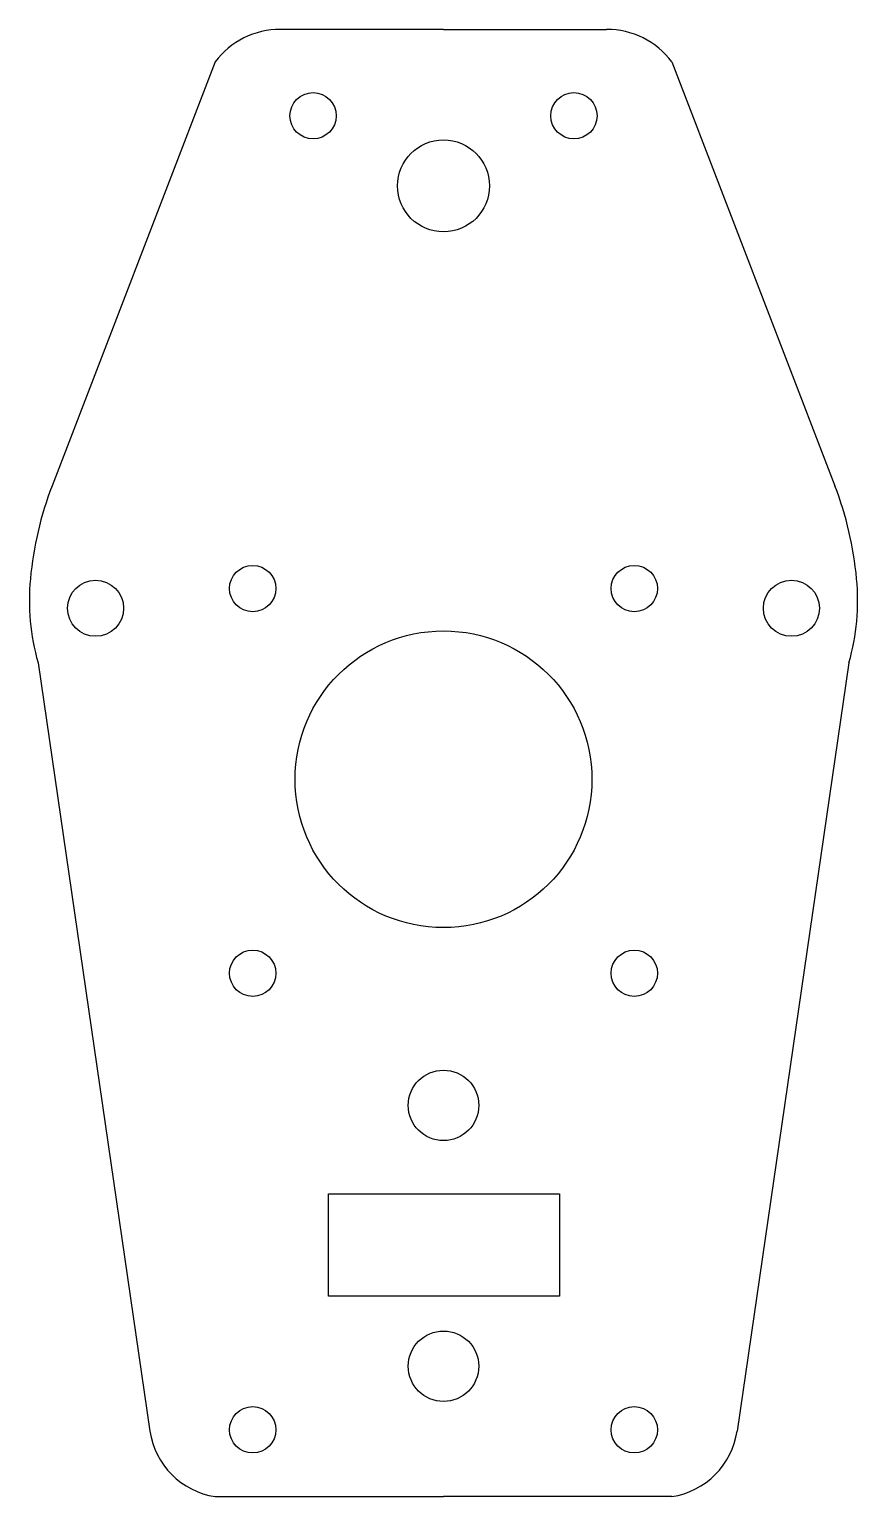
# Model space of a CAD drawing. Header units: inches. Extents: x -1.27 to 1.27, y -2.2 to 2.3.
import ezdxf

# ---------------------------------------------------------------- set-up
doc = ezdxf.new("R2010")
doc.units = ezdxf.units.IN
doc.layers.get('0').update_dxf_attribs({"linetype": 'CONTINUOUS'})

msp = doc.modelspace()

# ---------------------------------------------------------------- linework, layer by layer
for p, q in [((0, 2.3), (-0.5, 2.3)), ((0, 2.3), (0.5, 2.3)), ((-0.7, 2.2), (-1.2, 0.9)), ((0.7, 2.2), (1.2, 0.9)), ((-1.2431, 0.3575), (-0.9002, -1.9987)), ((1.2431, 0.3575), (0.9002, -1.9987)), ((-0.7, -2.2), (0, -2.2)), ((0.7, -2.2), (0, -2.2))]:
    msp.add_line(p, q)
msp.add_lwpolyline([(-0.3526, -1.2711), (0.3553, -1.2711), (0.3553, -1.5853), (-0.3526, -1.5853)], close=True)
for centre, radius in [((-0.4, 2.035), 0.071), ((0.4, 2.035), 0.071), ((0, 1.82), 0.141), ((-0.585, 0.585), 0.071), ((0.585, 0.585), 0.071), ((-1.0668, 0.5245), 0.086), ((1.0668, 0.5245), 0.086), ((0, 0), 0.455), ((-0.585, -0.595), 0.071), ((0.585, -0.595), 0.071), ((0, -1), 0.108), ((0, -1.8), 0.108), ((-0.585, -1.995), 0.071), ((0.585, -1.995), 0.071)]:
    msp.add_circle(centre, radius)
for centre, radius, start, end in [((-0.5, 2.05), 0.25, 90, 143.1301), ((0.5, 2.05), 0.25, 36.8699, 90), ((0.2036, 0.5168), 1.0675, 5.2824, 21.0375), ((-0.2036, 0.5168), 1.0675, 158.9625, 174.7176), ((-0.5597, 0.5497), 0.7099, 174.7176, 195.7089), ((0.5597, 0.5497), 0.7099, -15.7089, 5.2824), ((-0.6644, -1.9644), 0.2382, 188.281, 261.4138), ((0.6644, -1.9644), 0.2382, 278.5862, 351.719)]:
    msp.add_arc(centre, radius, start, end)

doc.saveas('drawing.dxf')
